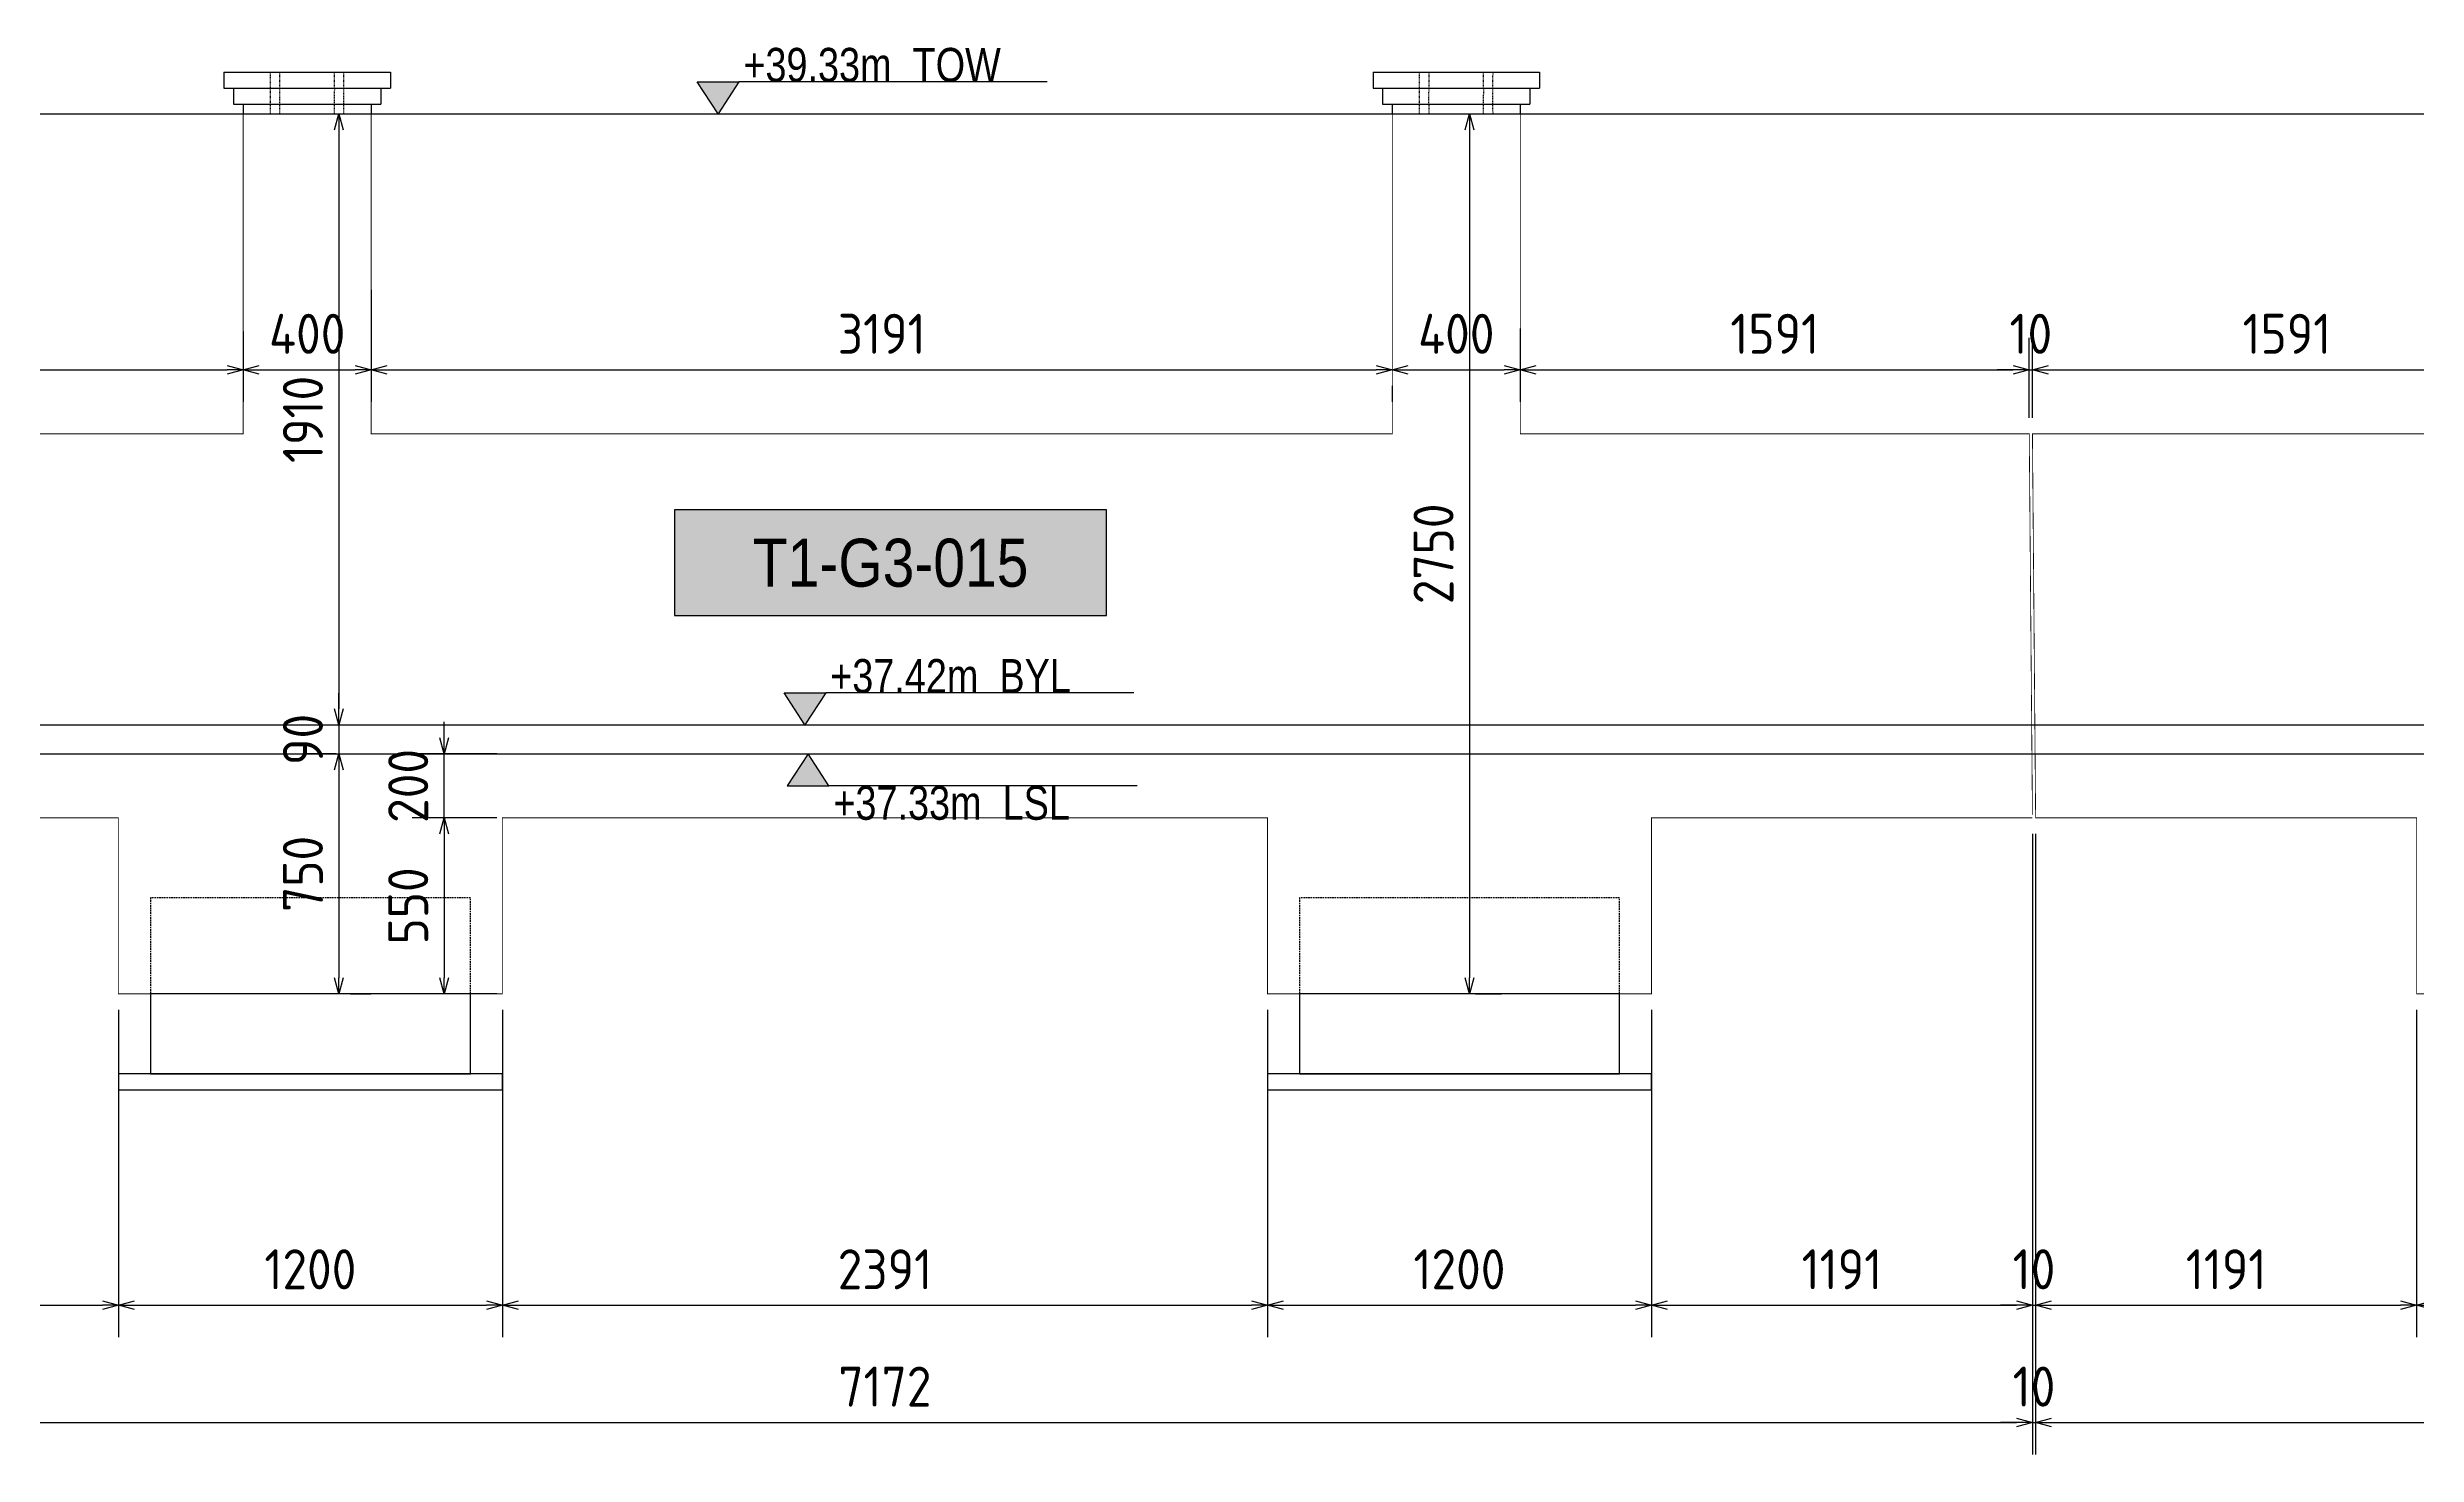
# Model space of a CAD drawing. Header units: centimetres. Extents: x -6122352 to 7132207, y -1694241 to 1947892.
# Drawn here: x 3291305 to 3298709, y 82635 to 87033 of the extents above; entities that cross this region are included whole.
import ezdxf
from ezdxf.enums import TextEntityAlignment as Align

# ---------------------------------------------------------------- set-up
doc = ezdxf.new("R2010")
doc.units = ezdxf.units.CM
doc.header["$MEASUREMENT"] = 0
doc.header["$PDMODE"] = 66
doc.header["$PDSIZE"] = 100
for name, pattern in [('23585-XR-AR-END-SETTING OUT PLAN$0$HIDDEN', [0.375, 0.25, -0.125]), ('DASHED2', [0.375, 0.25, -0.125]), ('DXK_LINE_DOT2', [3.9198, 1.9599, -1.9599])]:
    doc.linetypes.add(name, pattern=pattern)
for name, color, linetype in [('@MI-TYPE-01', 30, 'Continuous'), ('JML-Dimension', 1, 'Continuous'), ('PANEL-TAGS', 7, 'Continuous'), ('SECTION', 130, 'Continuous')]:
    doc.layers.add(name, color=color, linetype=linetype)
doc.styles.add('PANELTAG_STYLE', font='arial.ttf')
doc.styles.add('Schueco-BEMSTIL', font='isocpeur.ttf', dxfattribs={"width": 0.9})
doc.styles.add('txt-Pisa-std', font='arial.ttf', dxfattribs={"width": 0.8})
doc.dimstyles.new('MI- JWC-TXT-2.5 MM', dxfattribs={"dimscale": 1.5, "dimtxt": 2.5, "dimasz": 1, "dimexe": 2, "dimexo": 1, "dimgap": 1, "dimtad": 1, "dimdec": 0, "dimdsep": 46, "dimtxsty": 'Schueco-BEMSTIL', "dimblk": 'OPEN30', "dimcen": 0, "dimdle": 2, "dimclrd": 140, "dimclre": 8, "dimclrt": 40, "dimadec": 0, "dimazin": 2, "dimtfac": 1, "dimtdec": 0, "dimtix": 1, "dimtmove": 2, "dimatfit": 3, "dimldrblk": 'OPEN', "dimfxl": 2, "dimlwd": -1, "dimlwe": -1, "dimarcsym": 0})

# ---------------------------------------------------------------- blocks, each defined once
blk = doc.blocks.new('T1-FOOTING ELEVATION')
at = {"color": 9}
blk.add_lwpolyline([(-600, -250), (600, -250), (600, -300), (-600, -300)], close=True, dxfattribs=at)
at = {"layer": '@MI-TYPE-01', "color": 114, "linetype": '23585-XR-AR-END-SETTING OUT PLAN$0$HIDDEN', "ltscale": 20, "true_color": 0x139b48}
blk.add_lwpolyline([(-500, 0), (-500, 300), (500, 300), (500, 0)], dxfattribs=at)
at = {"layer": '@MI-TYPE-01', "color": 114, "true_color": 0x139b48}
blk.add_lwpolyline([(-500, 0), (500, 0), (500, -250), (-500, -250)], close=True, dxfattribs=at)
blk = doc.blocks.new('_Open30')
at = {"color": 0, "linetype": 'ByBlock', "lineweight": -2}
for p, q in [((-1, 0.27), (0, 0)), ((0, 0), (-1, -0.27)), ((0, 0), (-1, 0))]:
    blk.add_line(p, q, dxfattribs=at)
blk = doc.blocks.new('*D4503')
at = {"layer": '@MI-TYPE-01', "color": 8, "transparency": 16777216}
for p, q in [((3292138.5, 86825.5), (3292316.5, 86825.5)), ((3292138.5, 84915.5), (3292316.5, 84915.5))]:
    blk.add_line(p, q, dxfattribs=at)
at = {"layer": '@MI-TYPE-01', "color": 140, "transparency": 16777216}
blk.add_line((3292216.5, 86775.5), (3292216.5, 84965.5), dxfattribs=at)
at = {"layer": 'Defpoints', "color": 0, "transparency": 16777216}
for p in [(3292088.5, 86825.5), (3292088.5, 84915.5), (3292216.5, 84915.5)]:
    blk.add_point(p, dxfattribs=at)
at = {"layer": '@MI-TYPE-01', "color": 140, "transparency": 16777216, "xscale": 50, "yscale": 50, "zscale": 50}
for p, rotation in [((3292216.5, 86825.5), 90), ((3292216.5, 84915.5), 270)]:
    blk.add_blockref('_Open30', p, dxfattribs=dict(at, rotation=rotation))
at = {"layer": '@MI-TYPE-01', "color": 40, "transparency": 16777216, "insert": (3292104, 85870.5), "char_height": 125, "attachment_point": 5, "rotation": 90, "style": 'Schueco-BEMSTIL'}
blk.add_mtext('1910', dxfattribs=at)
blk = doc.blocks.new('_Open')
at = {"color": 0, "linetype": 'ByBlock', "lineweight": -2}
for p, q in [((-1, 0.2), (0, 0)), ((-1, -0.2), (0, 0)), ((0, 0), (-1, 0))]:
    blk.add_line(p, q, dxfattribs=at)
blk = doc.blocks.new('*D4501')
at = {"layer": '@MI-TYPE-01', "color": 140, "transparency": 16777216}
for p, q in [((3292216.5, 84965.5), (3292216.5, 85015.5)), ((3292216.5, 84915.5), (3292216.5, 84825.2)), ((3292216.5, 84775.2), (3292216.5, 84725.2))]:
    blk.add_line(p, q, dxfattribs=at)
at = {"layer": '@MI-TYPE-01', "color": 8, "transparency": 16777216}
for p, q in [((3292138.5, 84915.5), (3292316.5, 84915.5)), ((3292207.7, 84825.2), (3292116.5, 84825.2))]:
    blk.add_line(p, q, dxfattribs=at)
at = {"layer": 'Defpoints', "color": 0, "transparency": 16777216}
for p in [(3292088.5, 84915.5), (3292216.5, 84825.2), (3292257.7, 84825.2)]:
    blk.add_point(p, dxfattribs=at)
at = {"layer": '@MI-TYPE-01', "color": 140, "transparency": 16777216, "xscale": 50, "yscale": 50, "zscale": 50}
for p, rotation in [((3292216.5, 84915.5), 270), ((3292216.5, 84825.2), 90)]:
    blk.add_blockref('_Open30', p, dxfattribs=dict(at, rotation=rotation))
at = {"layer": '@MI-TYPE-01', "color": 40, "transparency": 16777216, "insert": (3292104, 84870.4), "char_height": 125, "attachment_point": 5, "rotation": 90, "style": 'Schueco-BEMSTIL'}
blk.add_mtext('90', dxfattribs=at)
blk = doc.blocks.new('*D4502')
at = {"layer": '@MI-TYPE-01', "color": 8, "transparency": 16777216}
for p, q in [((3292207.7, 84825.2), (3292116.5, 84825.2)), ((3292253.1, 84075.2), (3292316.5, 84075.2))]:
    blk.add_line(p, q, dxfattribs=at)
at = {"layer": '@MI-TYPE-01', "color": 140, "transparency": 16777216}
blk.add_line((3292216.5, 84775.2), (3292216.5, 84125.2), dxfattribs=at)
at = {"layer": 'Defpoints', "color": 0, "transparency": 16777216}
for p in [(3292257.7, 84825.2), (3292203.1, 84075.2), (3292216.5, 84075.2)]:
    blk.add_point(p, dxfattribs=at)
at = {"layer": '@MI-TYPE-01', "color": 140, "transparency": 16777216, "xscale": 50, "yscale": 50, "zscale": 50}
for p, rotation in [((3292216.5, 84825.2), 90), ((3292216.5, 84075.2), 270)]:
    blk.add_blockref('_Open30', p, dxfattribs=dict(at, rotation=rotation))
at = {"layer": '@MI-TYPE-01', "color": 40, "transparency": 16777216, "insert": (3292104, 84450.2), "char_height": 125, "attachment_point": 5, "rotation": 90, "style": 'Schueco-BEMSTIL'}
blk.add_mtext('750', dxfattribs=at)
blk = doc.blocks.new('*D4499')
at = {"layer": '@MI-TYPE-01', "color": 140, "transparency": 16777216}
for p, q in [((3292545.5, 84875.2), (3292545.5, 84925.2)), ((3292545.5, 84625.2), (3292545.5, 84825.2)), ((3292545.5, 84575.2), (3292545.5, 84525.2))]:
    blk.add_line(p, q, dxfattribs=at)
at = {"layer": '@MI-TYPE-01', "color": 8, "transparency": 16777216}
for p, q in [((3292710.4, 84825.2), (3292445.5, 84825.2)), ((3292710.4, 84625.2), (3292445.5, 84625.2))]:
    blk.add_line(p, q, dxfattribs=at)
at = {"layer": 'Defpoints', "color": 0, "transparency": 16777216}
for p in [(3292545.5, 84825.2), (3292760.4, 84825.2), (3292760.4, 84625.2)]:
    blk.add_point(p, dxfattribs=at)
at = {"layer": '@MI-TYPE-01', "color": 140, "transparency": 16777216, "xscale": 50, "yscale": 50, "zscale": 50}
for p, rotation in [((3292545.5, 84825.2), 270), ((3292545.5, 84625.2), 90)]:
    blk.add_blockref('_Open30', p, dxfattribs=dict(at, rotation=rotation))
at = {"layer": '@MI-TYPE-01', "color": 40, "transparency": 16777216, "insert": (3292433, 84725.2), "char_height": 125, "attachment_point": 5, "rotation": 90, "style": 'Schueco-BEMSTIL'}
blk.add_mtext('200', dxfattribs=at)
blk = doc.blocks.new('*D4500')
at = {"layer": '@MI-TYPE-01', "color": 8, "transparency": 16777216}
for p, q in [((3292710.4, 84625.2), (3292445.5, 84625.2)), ((3292710.4, 84075.2), (3292445.5, 84075.2))]:
    blk.add_line(p, q, dxfattribs=at)
at = {"layer": '@MI-TYPE-01', "color": 140, "transparency": 16777216}
blk.add_line((3292545.5, 84575.2), (3292545.5, 84125.2), dxfattribs=at)
at = {"layer": 'Defpoints', "color": 0, "transparency": 16777216}
for p in [(3292760.4, 84625.2), (3292545.5, 84075.2), (3292760.4, 84075.2)]:
    blk.add_point(p, dxfattribs=at)
at = {"layer": '@MI-TYPE-01', "color": 140, "transparency": 16777216, "xscale": 50, "yscale": 50, "zscale": 50}
for p, rotation in [((3292545.5, 84625.2), 90), ((3292545.5, 84075.2), 270)]:
    blk.add_blockref('_Open30', p, dxfattribs=dict(at, rotation=rotation))
at = {"layer": '@MI-TYPE-01', "color": 40, "transparency": 16777216, "insert": (3292433, 84350.2), "char_height": 125, "attachment_point": 5, "rotation": 90, "style": 'Schueco-BEMSTIL'}
blk.add_mtext('550', dxfattribs=at)
blk = doc.blocks.new('*D4510')
at = {"layer": '@MI-TYPE-01', "color": 140, "transparency": 16777216}
blk.add_line((3295749.6, 86775.5), (3295749.6, 84125.2), dxfattribs=at)
at = {"layer": '@MI-TYPE-01', "color": 8, "transparency": 16777216}
for p, q in [((3295758.2, 86825.5), (3295849.6, 86825.5)), ((3295768.2, 84075.2), (3295849.6, 84075.2))]:
    blk.add_line(p, q, dxfattribs=at)
at = {"layer": 'Defpoints', "color": 0, "transparency": 16777216}
for p in [(3295708.2, 86825.5), (3295718.2, 84075.2), (3295749.6, 84075.2)]:
    blk.add_point(p, dxfattribs=at)
at = {"layer": '@MI-TYPE-01', "color": 140, "transparency": 16777216, "xscale": 50, "yscale": 50, "zscale": 50}
for p, rotation in [((3295749.6, 86825.5), 90), ((3295749.6, 84075.2), 270)]:
    blk.add_blockref('_Open30', p, dxfattribs=dict(at, rotation=rotation))
at = {"layer": '@MI-TYPE-01', "color": 40, "transparency": 16777216, "insert": (3295637.1, 85450.4), "char_height": 125, "attachment_point": 5, "rotation": 90, "style": 'Schueco-BEMSTIL'}
blk.add_mtext('2750', dxfattribs=at)
blk = doc.blocks.new('*D4533')
at = {"layer": '@MI-TYPE-01', "color": 8, "transparency": 16777216}
for p, q in [((3290336.6, 84575.2), (3290336.6, 83002)), ((3291527.4, 84025.2), (3291527.4, 83002))]:
    blk.add_line(p, q, dxfattribs=at)
at = {"layer": '@MI-TYPE-01', "color": 140, "transparency": 16777216}
blk.add_line((3290386.6, 83102), (3291477.4, 83102), dxfattribs=at)
at = {"layer": 'Defpoints', "color": 0, "transparency": 16777216}
for p in [(3290336.6, 84625.2), (3291527.4, 84075.2), (3291527.4, 83102)]:
    blk.add_point(p, dxfattribs=at)
at = {"layer": '@MI-TYPE-01', "color": 140, "transparency": 16777216, "xscale": 50, "yscale": 50, "zscale": 50, "rotation": 180}
blk.add_blockref('_Open30', (3290336.6, 83102), dxfattribs=at)
at = {"layer": '@MI-TYPE-01', "color": 140, "transparency": 16777216, "xscale": 50, "yscale": 50, "zscale": 50}
blk.add_blockref('_Open30', (3291527.4, 83102), dxfattribs=at)
at = {"layer": '@MI-TYPE-01', "color": 40, "transparency": 16777216, "insert": (3290932, 83214.5), "char_height": 125, "attachment_point": 5, "style": 'Schueco-BEMSTIL'}
blk.add_mtext('1191', dxfattribs=at)
blk = doc.blocks.new('*D4534')
at = {"layer": '@MI-TYPE-01', "color": 8, "transparency": 16777216}
for p, q in [((3291527.4, 84025.2), (3291527.4, 83002)), ((3292727.3, 84025.2), (3292727.3, 83002))]:
    blk.add_line(p, q, dxfattribs=at)
at = {"layer": '@MI-TYPE-01', "color": 140, "transparency": 16777216}
blk.add_line((3291577.4, 83102), (3292677.3, 83102), dxfattribs=at)
at = {"layer": 'Defpoints', "color": 0, "transparency": 16777216}
for p in [(3291527.4, 84075.2), (3292727.3, 84075.2), (3292727.3, 83102)]:
    blk.add_point(p, dxfattribs=at)
at = {"layer": '@MI-TYPE-01', "color": 140, "transparency": 16777216, "xscale": 50, "yscale": 50, "zscale": 50, "rotation": 180}
blk.add_blockref('_Open30', (3291527.4, 83102), dxfattribs=at)
at = {"layer": '@MI-TYPE-01', "color": 140, "transparency": 16777216, "xscale": 50, "yscale": 50, "zscale": 50}
blk.add_blockref('_Open30', (3292727.3, 83102), dxfattribs=at)
at = {"layer": '@MI-TYPE-01', "color": 40, "transparency": 16777216, "insert": (3292127.4, 83214.5), "char_height": 125, "attachment_point": 5, "style": 'Schueco-BEMSTIL'}
blk.add_mtext('1200', dxfattribs=at)
blk = doc.blocks.new('*D4535')
at = {"layer": '@MI-TYPE-01', "color": 8, "transparency": 16777216}
for p, q in [((3292727.3, 84025.2), (3292727.3, 83002)), ((3295118.2, 84025.2), (3295118.2, 83002))]:
    blk.add_line(p, q, dxfattribs=at)
at = {"layer": '@MI-TYPE-01', "color": 140, "transparency": 16777216}
blk.add_line((3292777.3, 83102), (3295068.2, 83102), dxfattribs=at)
at = {"layer": 'Defpoints', "color": 0, "transparency": 16777216}
for p in [(3292727.3, 84075.2), (3295118.2, 84075.2), (3295118.2, 83102)]:
    blk.add_point(p, dxfattribs=at)
at = {"layer": '@MI-TYPE-01', "color": 140, "transparency": 16777216, "xscale": 50, "yscale": 50, "zscale": 50, "rotation": 180}
blk.add_blockref('_Open30', (3292727.3, 83102), dxfattribs=at)
at = {"layer": '@MI-TYPE-01', "color": 140, "transparency": 16777216, "xscale": 50, "yscale": 50, "zscale": 50}
blk.add_blockref('_Open30', (3295118.2, 83102), dxfattribs=at)
at = {"layer": '@MI-TYPE-01', "color": 40, "transparency": 16777216, "insert": (3293922.8, 83214.5), "char_height": 125, "attachment_point": 5, "style": 'Schueco-BEMSTIL'}
blk.add_mtext('2391', dxfattribs=at)
blk = doc.blocks.new('*D4536')
at = {"layer": '@MI-TYPE-01', "color": 8, "transparency": 16777216}
for p, q in [((3295118.2, 84025.2), (3295118.2, 83002)), ((3296318.2, 84025.2), (3296318.2, 83002))]:
    blk.add_line(p, q, dxfattribs=at)
at = {"layer": '@MI-TYPE-01', "color": 140, "transparency": 16777216}
blk.add_line((3295168.2, 83102), (3296268.2, 83102), dxfattribs=at)
at = {"layer": 'Defpoints', "color": 0, "transparency": 16777216}
for p in [(3295118.2, 84075.2), (3296318.2, 84075.2), (3296318.2, 83102)]:
    blk.add_point(p, dxfattribs=at)
at = {"layer": '@MI-TYPE-01', "color": 140, "transparency": 16777216, "xscale": 50, "yscale": 50, "zscale": 50, "rotation": 180}
blk.add_blockref('_Open30', (3295118.2, 83102), dxfattribs=at)
at = {"layer": '@MI-TYPE-01', "color": 140, "transparency": 16777216, "xscale": 50, "yscale": 50, "zscale": 50}
blk.add_blockref('_Open30', (3296318.2, 83102), dxfattribs=at)
at = {"layer": '@MI-TYPE-01', "color": 40, "transparency": 16777216, "insert": (3295718.2, 83214.5), "char_height": 125, "attachment_point": 5, "style": 'Schueco-BEMSTIL'}
blk.add_mtext('1200', dxfattribs=at)
blk = doc.blocks.new('*D4537')
at = {"layer": '@MI-TYPE-01', "color": 8, "transparency": 16777216}
for p, q in [((3297508.7, 84575.2), (3297508.7, 83002)), ((3296318.2, 84025.2), (3296318.2, 83002))]:
    blk.add_line(p, q, dxfattribs=at)
at = {"layer": '@MI-TYPE-01', "color": 140, "transparency": 16777216}
blk.add_line((3296368.2, 83102), (3297458.7, 83102), dxfattribs=at)
at = {"layer": 'Defpoints', "color": 0, "transparency": 16777216}
for p in [(3297508.7, 84625.2), (3296318.2, 84075.2), (3297508.7, 83102)]:
    blk.add_point(p, dxfattribs=at)
at = {"layer": '@MI-TYPE-01', "color": 140, "transparency": 16777216, "xscale": 50, "yscale": 50, "zscale": 50, "rotation": 180}
blk.add_blockref('_Open30', (3296318.2, 83102), dxfattribs=at)
at = {"layer": '@MI-TYPE-01', "color": 140, "transparency": 16777216, "xscale": 50, "yscale": 50, "zscale": 50}
blk.add_blockref('_Open30', (3297508.7, 83102), dxfattribs=at)
at = {"layer": '@MI-TYPE-01', "color": 40, "transparency": 16777216, "insert": (3296913.5, 83214.5), "char_height": 125, "attachment_point": 5, "style": 'Schueco-BEMSTIL'}
blk.add_mtext('1191', dxfattribs=at)
blk = doc.blocks.new('*D4538')
at = {"layer": '@MI-TYPE-01', "color": 8, "transparency": 16777216}
for p, q in [((3297508.7, 84575.2), (3297508.7, 83002)), ((3297518.7, 84575.2), (3297518.7, 83002))]:
    blk.add_line(p, q, dxfattribs=at)
at = {"layer": '@MI-TYPE-01', "color": 140, "transparency": 16777216}
for p, q in [((3297458.7, 83102), (3297408.7, 83102)), ((3297508.7, 83102), (3297518.7, 83102)), ((3297568.7, 83102), (3297618.7, 83102))]:
    blk.add_line(p, q, dxfattribs=at)
at = {"layer": 'Defpoints', "color": 0, "transparency": 16777216}
for p in [(3297508.7, 84625.2), (3297518.7, 84625.2), (3297518.7, 83102)]:
    blk.add_point(p, dxfattribs=at)
at = {"layer": '@MI-TYPE-01', "color": 140, "transparency": 16777216, "xscale": 50, "yscale": 50, "zscale": 50}
blk.add_blockref('_Open30', (3297508.7, 83102), dxfattribs=at)
at = {"layer": '@MI-TYPE-01', "color": 140, "transparency": 16777216, "xscale": 50, "yscale": 50, "zscale": 50, "rotation": 180}
blk.add_blockref('_Open30', (3297518.7, 83102), dxfattribs=at)
at = {"layer": '@MI-TYPE-01', "color": 40, "transparency": 16777216, "insert": (3297513.7, 83214.5), "char_height": 125, "attachment_point": 5, "style": 'Schueco-BEMSTIL'}
blk.add_mtext('10', dxfattribs=at)
blk = doc.blocks.new('*D4539')
at = {"layer": '@MI-TYPE-01', "color": 8, "transparency": 16777216}
for p, q in [((3297518.7, 84575.2), (3297518.7, 83002)), ((3298709.3, 84025.2), (3298709.3, 83002))]:
    blk.add_line(p, q, dxfattribs=at)
at = {"layer": '@MI-TYPE-01', "color": 140, "transparency": 16777216}
blk.add_line((3297568.7, 83102), (3298659.3, 83102), dxfattribs=at)
at = {"layer": 'Defpoints', "color": 0, "transparency": 16777216}
for p in [(3297518.7, 84625.2), (3298709.3, 84075.2), (3298709.3, 83102)]:
    blk.add_point(p, dxfattribs=at)
at = {"layer": '@MI-TYPE-01', "color": 140, "transparency": 16777216, "xscale": 50, "yscale": 50, "zscale": 50, "rotation": 180}
blk.add_blockref('_Open30', (3297518.7, 83102), dxfattribs=at)
at = {"layer": '@MI-TYPE-01', "color": 140, "transparency": 16777216, "xscale": 50, "yscale": 50, "zscale": 50}
blk.add_blockref('_Open30', (3298709.3, 83102), dxfattribs=at)
at = {"layer": '@MI-TYPE-01', "color": 40, "transparency": 16777216, "insert": (3298114, 83214.5), "char_height": 125, "attachment_point": 5, "style": 'Schueco-BEMSTIL'}
blk.add_mtext('1191', dxfattribs=at)
blk = doc.blocks.new('*D4540')
at = {"layer": '@MI-TYPE-01', "color": 8, "transparency": 16777216}
for p, q in [((3298709.3, 84025.2), (3298709.3, 83002)), ((3299909.3, 84025.2), (3299909.3, 83002))]:
    blk.add_line(p, q, dxfattribs=at)
at = {"layer": '@MI-TYPE-01', "color": 140, "transparency": 16777216}
blk.add_line((3298759.3, 83102), (3299859.3, 83102), dxfattribs=at)
at = {"layer": 'Defpoints', "color": 0, "transparency": 16777216}
for p in [(3298709.3, 84075.2), (3299909.3, 84075.2), (3299909.3, 83102)]:
    blk.add_point(p, dxfattribs=at)
at = {"layer": '@MI-TYPE-01', "color": 140, "transparency": 16777216, "xscale": 50, "yscale": 50, "zscale": 50, "rotation": 180}
blk.add_blockref('_Open30', (3298709.3, 83102), dxfattribs=at)
at = {"layer": '@MI-TYPE-01', "color": 140, "transparency": 16777216, "xscale": 50, "yscale": 50, "zscale": 50}
blk.add_blockref('_Open30', (3299909.3, 83102), dxfattribs=at)
at = {"layer": '@MI-TYPE-01', "color": 40, "transparency": 16777216, "insert": (3299309.3, 83214.5), "char_height": 125, "attachment_point": 5, "style": 'Schueco-BEMSTIL'}
blk.add_mtext('1200', dxfattribs=at)
blk = doc.blocks.new('*D4551')
at = {"layer": '@MI-TYPE-01', "color": 8, "transparency": 16777216}
for p, q in [((3290336.6, 84575.2), (3290336.6, 82635.4)), ((3297508.7, 84575.2), (3297508.7, 82635.4))]:
    blk.add_line(p, q, dxfattribs=at)
at = {"layer": '@MI-TYPE-01', "color": 140, "transparency": 16777216}
blk.add_line((3290386.6, 82735.4), (3297458.7, 82735.4), dxfattribs=at)
at = {"layer": 'Defpoints', "color": 0, "transparency": 16777216}
for p in [(3290336.6, 84625.2), (3297508.7, 84625.2), (3297508.7, 82735.4)]:
    blk.add_point(p, dxfattribs=at)
at = {"layer": '@MI-TYPE-01', "color": 140, "transparency": 16777216, "xscale": 50, "yscale": 50, "zscale": 50, "rotation": 180}
blk.add_blockref('_Open30', (3290336.6, 82735.4), dxfattribs=at)
at = {"layer": '@MI-TYPE-01', "color": 140, "transparency": 16777216, "xscale": 50, "yscale": 50, "zscale": 50}
blk.add_blockref('_Open30', (3297508.7, 82735.4), dxfattribs=at)
at = {"layer": '@MI-TYPE-01', "color": 40, "transparency": 16777216, "insert": (3293922.7, 82847.9), "char_height": 125, "attachment_point": 5, "style": 'Schueco-BEMSTIL'}
blk.add_mtext('7172', dxfattribs=at)
blk = doc.blocks.new('*D4552')
at = {"layer": '@MI-TYPE-01', "color": 8, "transparency": 16777216}
for p, q in [((3297508.7, 84575.2), (3297508.7, 82635.4)), ((3297518.7, 84575.2), (3297518.7, 82635.4))]:
    blk.add_line(p, q, dxfattribs=at)
at = {"layer": '@MI-TYPE-01', "color": 140, "transparency": 16777216}
for p, q in [((3297458.7, 82735.4), (3297408.7, 82735.4)), ((3297508.7, 82735.4), (3297518.7, 82735.4)), ((3297568.7, 82735.4), (3297618.7, 82735.4))]:
    blk.add_line(p, q, dxfattribs=at)
at = {"layer": 'Defpoints', "color": 0, "transparency": 16777216}
for p in [(3297508.7, 84625.2), (3297518.7, 84625.2), (3297518.7, 82735.4)]:
    blk.add_point(p, dxfattribs=at)
at = {"layer": '@MI-TYPE-01', "color": 140, "transparency": 16777216, "xscale": 50, "yscale": 50, "zscale": 50}
blk.add_blockref('_Open30', (3297508.7, 82735.4), dxfattribs=at)
at = {"layer": '@MI-TYPE-01', "color": 140, "transparency": 16777216, "xscale": 50, "yscale": 50, "zscale": 50, "rotation": 180}
blk.add_blockref('_Open30', (3297518.7, 82735.4), dxfattribs=at)
at = {"layer": '@MI-TYPE-01', "color": 40, "transparency": 16777216, "insert": (3297513.7, 82847.9), "char_height": 125, "attachment_point": 5, "style": 'Schueco-BEMSTIL'}
blk.add_mtext('10', dxfattribs=at)
blk = doc.blocks.new('*D4553')
at = {"layer": '@MI-TYPE-01', "color": 8, "transparency": 16777216}
for p, q in [((3297518.7, 84575.2), (3297518.7, 82635.4)), ((3303099, 84025.2), (3303099, 82635.4))]:
    blk.add_line(p, q, dxfattribs=at)
at = {"layer": '@MI-TYPE-01', "color": 140, "transparency": 16777216}
blk.add_line((3297568.7, 82735.4), (3303049, 82735.4), dxfattribs=at)
at = {"layer": 'Defpoints', "color": 0, "transparency": 16777216}
for p in [(3297518.7, 84625.2), (3303099, 84075.2), (3303099, 82735.4)]:
    blk.add_point(p, dxfattribs=at)
at = {"layer": '@MI-TYPE-01', "color": 140, "transparency": 16777216, "xscale": 50, "yscale": 50, "zscale": 50, "rotation": 180}
blk.add_blockref('_Open30', (3297518.7, 82735.4), dxfattribs=at)
at = {"layer": '@MI-TYPE-01', "color": 140, "transparency": 16777216, "xscale": 50, "yscale": 50, "zscale": 50}
blk.add_blockref('_Open30', (3303099, 82735.4), dxfattribs=at)
at = {"layer": '@MI-TYPE-01', "color": 40, "transparency": 16777216, "insert": (3300308.9, 82847.9), "char_height": 125, "attachment_point": 5, "style": 'Schueco-BEMSTIL'}
blk.add_mtext('5580', dxfattribs=at)
blk = doc.blocks.new('PANELTAG')
at = {"layer": 'PANEL-TAGS', "color": 1}
blk.add_lwpolyline([(-13.5, -3.3), (13.5, -3.3), (13.5, 3.3), (-13.5, 3.3)], close=True, dxfattribs=at)
at = {"layer": 'PANEL-TAGS', "color": 40, "true_color": 0xffd700}
blk.add_solid([(-13.5, -3.3), (13.5, -3.3), (-13.5, 3.3), (13.5, 3.3)], dxfattribs=at)
at = {"layer": 'PANEL-TAGS', "color": 5, "style": 'PANELTAG_STYLE', "width": 0.85}
blk.add_attdef('TAGNO', text='', height=3, dxfattribs=at).set_placement((0, 0), align=Align.MIDDLE)
blk = doc.blocks.new('*U2058')
at = {"layer": 'JML-Dimension'}
h = blk.add_hatch(color=10, dxfattribs=at)
h.dxf.hatch_style = 1
h.paths.add_polyline_path([(0, 0), (-1.54, 2.37), (1.54, 2.37)])
blk.add_line((24.31, 2.37), (1.54, 2.37), dxfattribs=at)
blk.add_lwpolyline([(0, 0), (-1.54, 2.37), (1.54, 2.37), (0, 0)], dxfattribs=at)
at = {"color": 5, "style": 'txt-Pisa-std', "width": 0.8}
blk.add_attdef('+0.0', text='', height=2.5, dxfattribs=at).set_placement((1.87, 2.37), align=Align.BOTTOM_LEFT)
blk = doc.blocks.new('*D4676')
at = {"layer": '@MI-TYPE-01', "color": 8, "transparency": 16777216}
for p, q in [((3290326.7, 85875.5), (3290326.7, 86125.6)), ((3291917.4, 86145.3), (3291917.4, 85925.6))]:
    blk.add_line(p, q, dxfattribs=at)
at = {"layer": '@MI-TYPE-01', "color": 140, "transparency": 16777216}
blk.add_line((3290376.7, 86025.6), (3291867.4, 86025.6), dxfattribs=at)
at = {"layer": 'Defpoints', "color": 0, "transparency": 16777216}
for p in [(3291917.4, 86195.3), (3291917.4, 86025.6), (3290326.7, 85825.5)]:
    blk.add_point(p, dxfattribs=at)
at = {"layer": '@MI-TYPE-01', "color": 140, "transparency": 16777216, "xscale": 50, "yscale": 50, "zscale": 50, "rotation": 180}
blk.add_blockref('_Open30', (3290326.7, 86025.6), dxfattribs=at)
at = {"layer": '@MI-TYPE-01', "color": 140, "transparency": 16777216, "xscale": 50, "yscale": 50, "zscale": 50}
blk.add_blockref('_Open30', (3291917.4, 86025.6), dxfattribs=at)
at = {"layer": '@MI-TYPE-01', "color": 40, "transparency": 16777216, "insert": (3291122, 86138.1), "char_height": 125, "attachment_point": 5, "style": 'Schueco-BEMSTIL'}
blk.add_mtext('1591', dxfattribs=at)
blk = doc.blocks.new('*D4677')
at = {"layer": '@MI-TYPE-01', "color": 8, "transparency": 16777216}
for p, q in [((3292317.4, 86275.5), (3292317.4, 85925.6)), ((3291917.4, 86145.3), (3291917.4, 85925.6))]:
    blk.add_line(p, q, dxfattribs=at)
at = {"layer": '@MI-TYPE-01', "color": 140, "transparency": 16777216}
blk.add_line((3291967.4, 86025.6), (3292267.4, 86025.6), dxfattribs=at)
at = {"layer": 'Defpoints', "color": 0, "transparency": 16777216}
for p in [(3292317.4, 86325.5), (3291917.4, 86195.3), (3292317.4, 86025.6)]:
    blk.add_point(p, dxfattribs=at)
at = {"layer": '@MI-TYPE-01', "color": 140, "transparency": 16777216, "xscale": 50, "yscale": 50, "zscale": 50, "rotation": 180}
blk.add_blockref('_Open30', (3291917.4, 86025.6), dxfattribs=at)
at = {"layer": '@MI-TYPE-01', "color": 140, "transparency": 16777216, "xscale": 50, "yscale": 50, "zscale": 50}
blk.add_blockref('_Open30', (3292317.4, 86025.6), dxfattribs=at)
at = {"layer": '@MI-TYPE-01', "color": 40, "transparency": 16777216, "insert": (3292117.4, 86138.1), "char_height": 125, "attachment_point": 5, "style": 'Schueco-BEMSTIL'}
blk.add_mtext('400', dxfattribs=at)
blk = doc.blocks.new('*D4678')
at = {"layer": '@MI-TYPE-01', "color": 8, "transparency": 16777216}
for p, q in [((3292317.4, 86275.5), (3292317.4, 85925.6)), ((3295508.2, 85975.6), (3295508.2, 85925.6))]:
    blk.add_line(p, q, dxfattribs=at)
at = {"layer": '@MI-TYPE-01', "color": 140, "transparency": 16777216}
blk.add_line((3292367.4, 86025.6), (3295458.2, 86025.6), dxfattribs=at)
at = {"layer": 'Defpoints', "color": 0, "transparency": 16777216}
for p in [(3292317.4, 86325.5), (3295508.2, 86025.6), (3295508.2, 86025.6)]:
    blk.add_point(p, dxfattribs=at)
at = {"layer": '@MI-TYPE-01', "color": 140, "transparency": 16777216, "xscale": 50, "yscale": 50, "zscale": 50, "rotation": 180}
blk.add_blockref('_Open30', (3292317.4, 86025.6), dxfattribs=at)
at = {"layer": '@MI-TYPE-01', "color": 140, "transparency": 16777216, "xscale": 50, "yscale": 50, "zscale": 50}
blk.add_blockref('_Open30', (3295508.2, 86025.6), dxfattribs=at)
at = {"layer": '@MI-TYPE-01', "color": 40, "transparency": 16777216, "insert": (3293912.8, 86138.1), "char_height": 125, "attachment_point": 5, "style": 'Schueco-BEMSTIL'}
blk.add_mtext('3191', dxfattribs=at)
blk = doc.blocks.new('*D4679')
at = {"layer": '@MI-TYPE-01', "color": 8, "transparency": 16777216}
for p, q in [((3295908.2, 86155.1), (3295908.2, 85925.6)), ((3295508.2, 85975.6), (3295508.2, 85925.6))]:
    blk.add_line(p, q, dxfattribs=at)
at = {"layer": '@MI-TYPE-01', "color": 140, "transparency": 16777216}
blk.add_line((3295558.2, 86025.6), (3295858.2, 86025.6), dxfattribs=at)
at = {"layer": 'Defpoints', "color": 0, "transparency": 16777216}
for p in [(3295908.2, 86205.1), (3295508.2, 86025.6), (3295908.2, 86025.6)]:
    blk.add_point(p, dxfattribs=at)
at = {"layer": '@MI-TYPE-01', "color": 140, "transparency": 16777216, "xscale": 50, "yscale": 50, "zscale": 50, "rotation": 180}
blk.add_blockref('_Open30', (3295508.2, 86025.6), dxfattribs=at)
at = {"layer": '@MI-TYPE-01', "color": 140, "transparency": 16777216, "xscale": 50, "yscale": 50, "zscale": 50}
blk.add_blockref('_Open30', (3295908.2, 86025.6), dxfattribs=at)
at = {"layer": '@MI-TYPE-01', "color": 40, "transparency": 16777216, "insert": (3295708.2, 86138.1), "char_height": 125, "attachment_point": 5, "style": 'Schueco-BEMSTIL'}
blk.add_mtext('400', dxfattribs=at)
blk = doc.blocks.new('*D4680')
at = {"layer": '@MI-TYPE-01', "color": 8, "transparency": 16777216}
for p, q in [((3295908.2, 86155.1), (3295908.2, 85925.6)), ((3297498.8, 85875.5), (3297498.8, 86125.6))]:
    blk.add_line(p, q, dxfattribs=at)
at = {"layer": '@MI-TYPE-01', "color": 140, "transparency": 16777216}
blk.add_line((3295958.2, 86025.6), (3297448.8, 86025.6), dxfattribs=at)
at = {"layer": 'Defpoints', "color": 0, "transparency": 16777216}
for p in [(3295908.2, 86205.1), (3297498.8, 86025.6), (3297498.8, 85825.5)]:
    blk.add_point(p, dxfattribs=at)
at = {"layer": '@MI-TYPE-01', "color": 140, "transparency": 16777216, "xscale": 50, "yscale": 50, "zscale": 50, "rotation": 180}
blk.add_blockref('_Open30', (3295908.2, 86025.6), dxfattribs=at)
at = {"layer": '@MI-TYPE-01', "color": 140, "transparency": 16777216, "xscale": 50, "yscale": 50, "zscale": 50}
blk.add_blockref('_Open30', (3297498.8, 86025.6), dxfattribs=at)
at = {"layer": '@MI-TYPE-01', "color": 40, "transparency": 16777216, "insert": (3296703.5, 86138.1), "char_height": 125, "attachment_point": 5, "style": 'Schueco-BEMSTIL'}
blk.add_mtext('1591', dxfattribs=at)
blk = doc.blocks.new('*D4681')
at = {"layer": '@MI-TYPE-01', "color": 8, "transparency": 16777216}
for p, q in [((3297498.8, 85875.5), (3297498.8, 86125.6)), ((3297508.8, 85875.5), (3297508.8, 86125.6))]:
    blk.add_line(p, q, dxfattribs=at)
at = {"layer": '@MI-TYPE-01', "color": 140, "transparency": 16777216}
for p, q in [((3297448.8, 86025.6), (3297398.8, 86025.6)), ((3297498.8, 86025.6), (3297508.8, 86025.6)), ((3297558.8, 86025.6), (3297608.8, 86025.6))]:
    blk.add_line(p, q, dxfattribs=at)
at = {"layer": 'Defpoints', "color": 0, "transparency": 16777216}
for p in [(3297508.8, 86025.6), (3297498.8, 85825.5), (3297508.8, 85825.5)]:
    blk.add_point(p, dxfattribs=at)
at = {"layer": '@MI-TYPE-01', "color": 140, "transparency": 16777216, "xscale": 50, "yscale": 50, "zscale": 50}
blk.add_blockref('_Open30', (3297498.8, 86025.6), dxfattribs=at)
at = {"layer": '@MI-TYPE-01', "color": 140, "transparency": 16777216, "xscale": 50, "yscale": 50, "zscale": 50, "rotation": 180}
blk.add_blockref('_Open30', (3297508.8, 86025.6), dxfattribs=at)
at = {"layer": '@MI-TYPE-01', "color": 40, "transparency": 16777216, "insert": (3297503.8, 86138.1), "char_height": 125, "attachment_point": 5, "style": 'Schueco-BEMSTIL'}
blk.add_mtext('10', dxfattribs=at)
blk = doc.blocks.new('*D4682')
at = {"layer": '@MI-TYPE-01', "color": 8, "transparency": 16777216}
for p, q in [((3297508.8, 85875.5), (3297508.8, 86125.6)), ((3299099.3, 86069.3), (3299099.3, 85925.6))]:
    blk.add_line(p, q, dxfattribs=at)
at = {"layer": '@MI-TYPE-01', "color": 140, "transparency": 16777216}
blk.add_line((3297558.8, 86025.6), (3299049.3, 86025.6), dxfattribs=at)
at = {"layer": 'Defpoints', "color": 0, "transparency": 16777216}
for p in [(3299099.3, 86119.3), (3299099.3, 86025.6), (3297508.8, 85825.5)]:
    blk.add_point(p, dxfattribs=at)
at = {"layer": '@MI-TYPE-01', "color": 140, "transparency": 16777216, "xscale": 50, "yscale": 50, "zscale": 50, "rotation": 180}
blk.add_blockref('_Open30', (3297508.8, 86025.6), dxfattribs=at)
at = {"layer": '@MI-TYPE-01', "color": 140, "transparency": 16777216, "xscale": 50, "yscale": 50, "zscale": 50}
blk.add_blockref('_Open30', (3299099.3, 86025.6), dxfattribs=at)
at = {"layer": '@MI-TYPE-01', "color": 40, "transparency": 16777216, "insert": (3298304, 86138.1), "char_height": 125, "attachment_point": 5, "style": 'Schueco-BEMSTIL'}
blk.add_mtext('1591', dxfattribs=at)
blk = doc.blocks.new('COPING')
at = {"color": 144, "linetype": 'Continuous', "true_color": 0x1571b2}
for p, q in [((-40577.1, 19537.3), (-40057.1, 19537.3)), ((-40577.1, 19537.3), (-40577.1, 19487.3)), ((-40577.1, 19487.3), (-40057.1, 19487.3)), ((-40547.1, 19487.3), (-40547.1, 19437.3)), ((-40087.1, 19487.3), (-40087.1, 19437.3)), ((-40057.1, 19537.3), (-40057.1, 19487.3)), ((-40547.1, 19437.3), (-40087.1, 19437.3)), ((-40517.1, 19437.3), (-40517.1, 19407.3)), ((-40517.1, 19407.3), (-40117.1, 19407.3)), ((-40117.1, 19437.3), (-40117.1, 19407.3))]:
    blk.add_line(p, q, dxfattribs=at)
at = {"color": 144, "linetype": 'DXK_LINE_DOT2', "true_color": 0x1571b2}
for p, q in [((-40432.1, 19437.3), (-40432.1, 19537.3)), ((-40403.1, 19437.9), (-40402.1, 19487)), ((-40402.1, 19487.3), (-40402.1, 19537.3)), ((-40232.1, 19487.3), (-40232.1, 19537.3)), ((-40232.1, 19437.6), (-40231.1, 19486.8)), ((-40203.1, 19487.3), (-40202.1, 19537.3)), ((-40203.1, 19438.4), (-40203.1, 19486.5)), ((-40432.1, 19407.3), (-40432.1, 19437.3)), ((-40402.1, 19407.3), (-40402.1, 19437.3)), ((-40232.1, 19407.3), (-40232.1, 19437.3)), ((-40202.1, 19407.3), (-40203.1, 19437.3))]:
    blk.add_line(p, q, dxfattribs=at)

msp = doc.modelspace()

# ---------------------------------------------------------------- linework, layer by layer
at = {"color": 160, "linetype": 'DASHED2', "ltscale": 5}
for points in [[(3285144.93197, 86825.54021), (3304782.79148, 86825.54021)], [(3284734.91565, 84915.54021), (3304782.79148, 84915.54021)], [(3284744.89407, 84825.22875), (3304792.76989, 84825.22875)]]:
    msp.add_lwpolyline(points, dxfattribs=at)
at = {"layer": '@MI-TYPE-01', "color": 30, "ltscale": 20, "const_width": 2.5}
for points in [[(3297508.73818, 84635.22875), (3297498.75977, 85825.54021), (3295908.19774, 85825.54021), (3295908.19774, 86825.54021), (3295508.19774, 86825.54021), (3295508.19774, 85825.54021), (3292317.35467, 85825.5402), (3292317.35467, 86825.5402), (3291917.35467, 86825.5402), (3291917.35467, 85825.5402), (3290326.65214, 85825.5402), (3290336.64656, 84625.22875), (3291527.34909, 84625.22875), (3291527.39311, 84075.22875), (3292727.33309, 84075.22875), (3292727.33309, 84625.22875), (3295118.17615, 84625.22875), (3295118.1998, 84075.22875), (3296318.17615, 84075.22875), (3296318.17615, 84625.22875), (3297508.73818, 84625.22875)], [(3299099.3218, 85825.54021), (3297508.75977, 85825.54021), (3297518.73818, 84625.22875), (3298709.30021, 84625.22875), (3298709.30021, 84075.22875), (3299909.30021, 84075.22875)]]:
    msp.add_lwpolyline(points, dxfattribs=at)

# ---------------------------------------------------------------- block references
for p in [(3332434.45909, 67418.22201), (3336025.30215, 67418.22201)]:
    msp.add_blockref('COPING', p)
at = {"layer": '@MI-TYPE-01', "color": 30, "xscale": -1}
for p in [(3292127.33309, 84075.22875), (3295718.17615, 84075.22875)]:
    msp.add_blockref('T1-FOOTING ELEVATION', p, dxfattribs=at)
at = {"layer": 'PANEL-TAGS'}
ref = msp.add_blockref('PANELTAG', (3293940.59809, 85422.67243), dxfattribs=dict(at, xscale=50, yscale=50, zscale=50))
ref.add_attrib('TAGNO', 'T1-G3-015', dxfattribs={"color": 5, "height": 150, "style": 'PANELTAG_STYLE', "width": 0.85}).set_placement((3293940.59809, 85422.67243), align=Align.MIDDLE_CENTER)
at = {"layer": 'SECTION', "color": 6}
ref = msp.add_blockref('*U2058', (3293401.20853, 86825.54021), dxfattribs=dict(at, xscale=42.30147098076819, yscale=42.30147098076819, zscale=42.30147098076819))
ref.add_attrib('+0.0', '+39.33m  TOW', (3293480.33718, 86925.79727), dxfattribs={"layer": 'JML-Dimension', "color": 5, "height": 105.7536775, "style": 'txt-Pisa-std', "width": 0.8})
ref = msp.add_blockref('*U2058', (3293672.5202, 84915.54021), dxfattribs=dict(at, xscale=42.30147098076819, yscale=42.30147098076819, zscale=42.30147098076819))
ref.add_attrib('+0.0', '+37.42m  BYL', (3293751.64884, 85015.79727), dxfattribs={"layer": 'JML-Dimension', "color": 5, "height": 105.7536775, "style": 'txt-Pisa-std', "width": 0.8})
ref = msp.add_blockref('*U2058', (3293682.49861, 84825.22875), dxfattribs=dict(at, xscale=-42.30147098076819, yscale=42.30147098076819, zscale=42.30147098076819, rotation=180))
ref.add_attrib('+0.0', '+37.33m  LSL', (3293761.62726, 84619.29015), dxfattribs={"layer": 'JML-Dimension', "color": 5, "height": 105.7536775, "style": 'txt-Pisa-std', "width": 0.8})

# ---------------------------------------------------------------- dimensions: what is measured, and where the dimension line sits
at = {"layer": '@MI-TYPE-01'}
for base, p1, p2, picture, middle in [((3292216.54234, 84915.54021), (3292088.54969, 86825.5402), (3292088.54969, 84915.54021), '*D4503', (3292104.04234, 85870.5402)), ((3295749.6347, 84075.22875), (3295708.19774, 86825.54021), (3295718.18797, 84075.22875), '*D4510', (3295637.1347, 85450.38448)), ((3292216.54234, 84825.22875), (3292088.54969, 84915.54021), (3292257.72938, 84825.22875), '*D4501', (3292104.04234, 84870.38448)), ((3292545.45216, 84825.22875), (3292760.447, 84625.22875), (3292760.447, 84825.22875), '*D4499', (3292432.95216, 84725.22875)), ((3292216.54234, 84075.22875), (3292257.72938, 84825.22875), (3292203.11745, 84075.22875), '*D4502', (3292104.04234, 84450.22875)), ((3292545.45216, 84075.22875), (3292760.447, 84625.22875), (3292760.447, 84075.22875), '*D4500', (3292432.95216, 84350.22875))]:
    dim = msp.add_linear_dim(base=base, p1=p1, p2=p2, angle=90, dimstyle='MI- JWC-TXT-2.5 MM', dxfattribs=at)
    dim.commit()
    dim.dimension.update_dxf_attribs({"geometry": picture, "text_midpoint": middle})
for base, p1, p2, picture, middle in [((3292317.35467, 86025.62366), (3291917.35467, 86195.25046), (3292317.35467, 86325.54021), '*D4677', (3292117.35467, 86138.12366)), ((3295508.19774, 86025.62366), (3292317.35467, 86325.54021), (3295508.19774, 86025.62367), '*D4678', (3293912.77621, 86138.12366)), ((3291917.35467, 86025.62366), (3290326.65214, 85825.5402), (3291917.35467, 86195.25046), '*D4676', (3291122.00341, 86138.12366)), ((3295908.19774, 86025.62366), (3295508.19774, 86025.62367), (3295908.19774, 86205.09852), '*D4679', (3295708.19774, 86138.12366)), ((3297498.75977, 86025.62366), (3295908.19774, 86205.09852), (3297498.75977, 85825.54021), '*D4680', (3296703.47875, 86138.12366)), ((3297508.75977, 86025.62366), (3297498.75977, 85825.54021), (3297508.75977, 85825.54021), '*D4681', (3297503.75977, 86138.12366)), ((3299099.3218, 86025.62366), (3297508.75977, 85825.54021), (3299099.3218, 86119.284), '*D4682', (3298304.04078, 86138.12366)), ((3291527.39311, 83102.02386), (3290336.64656, 84625.22875), (3291527.39311, 84075.22875), '*D4533', (3290932.01984, 83214.52386)), ((3297508.73818, 82735.36169), (3290336.64656, 84625.22875), (3297508.73818, 84625.22875), '*D4551', (3293922.69237, 82847.86169)), ((3297508.73818, 83102.02386), (3296318.17615, 84075.22875), (3297508.73818, 84625.22875), '*D4537', (3296913.45716, 83214.52386)), ((3297518.73818, 83102.02386), (3297508.73818, 84625.22875), (3297518.73818, 84625.22875), '*D4538', (3297513.73818, 83214.52386)), ((3297518.73818, 82735.36169), (3297508.73818, 84625.22875), (3297518.73818, 84625.22875), '*D4552', (3297513.73818, 82847.86169)), ((3298709.30021, 83102.02386), (3297518.73818, 84625.22875), (3298709.30021, 84075.22875), '*D4539', (3298114.01919, 83214.52386)), ((3303099.01921, 82735.36169), (3297518.73818, 84625.22875), (3303099.01921, 84075.22875), '*D4553', (3300308.87869, 82847.86169)), ((3292727.33309, 83102.02386), (3291527.39311, 84075.22875), (3292727.33309, 84075.22875), '*D4534', (3292127.3631, 83214.52386)), ((3295118.1998, 83102.02386), (3292727.33309, 84075.22875), (3295118.1998, 84075.22875), '*D4535', (3293922.76644, 83214.52386)), ((3296318.17615, 83102.02386), (3295118.1998, 84075.22875), (3296318.17615, 84075.22875), '*D4536', (3295718.18797, 83214.52386)), ((3299909.30021, 83102.02386), (3298709.30021, 84075.22875), (3299909.30021, 84075.22875), '*D4540', (3299309.30021, 83214.52386))]:
    dim = msp.add_linear_dim(base=base, p1=p1, p2=p2, dimstyle='MI- JWC-TXT-2.5 MM', dxfattribs=at)
    dim.commit()
    dim.dimension.update_dxf_attribs({"geometry": picture, "text_midpoint": middle})

doc.saveas('drawing.dxf')
